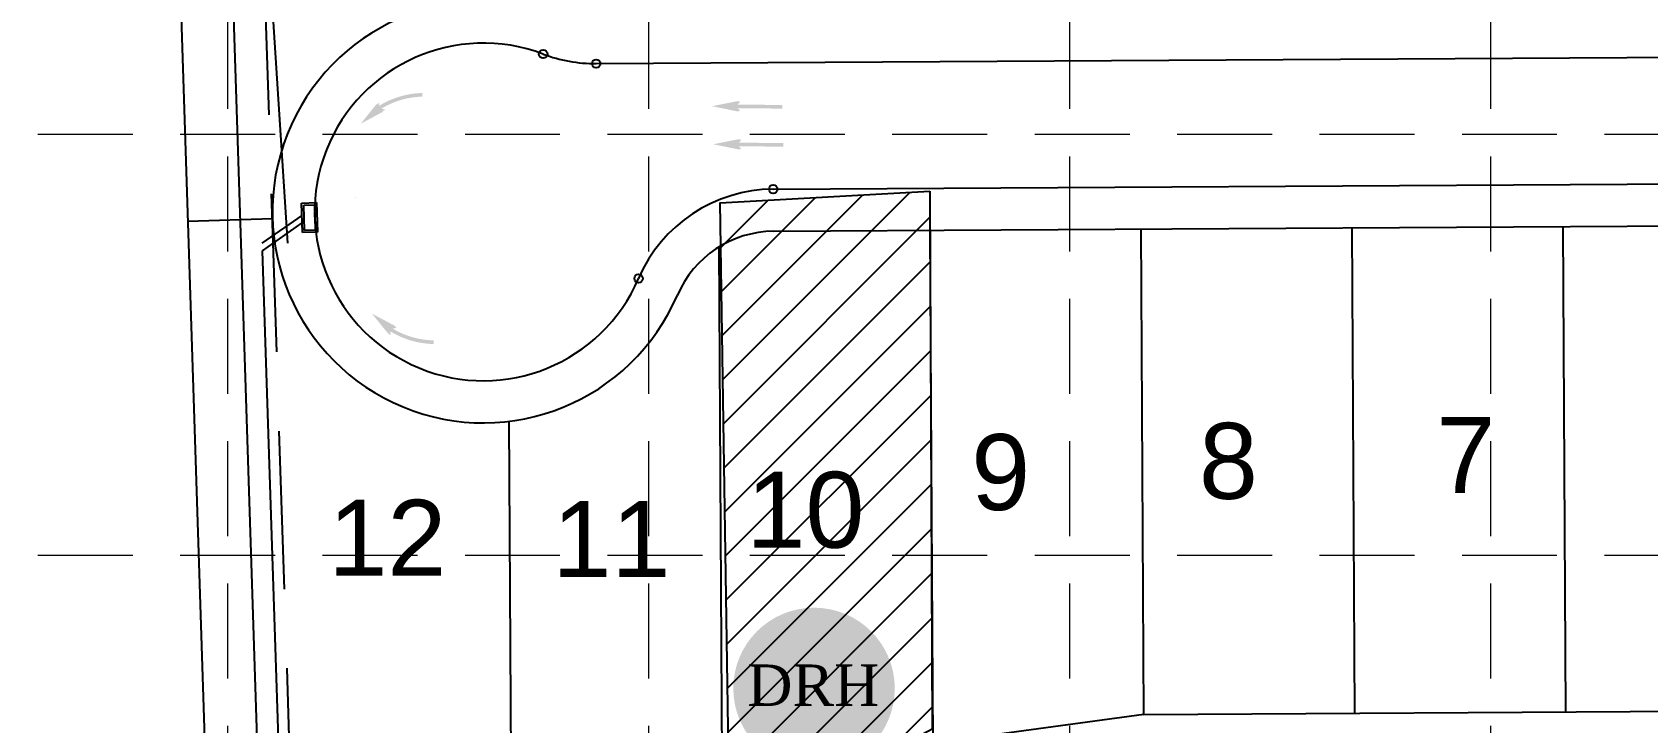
# Model space of a CAD drawing. Header units: inches. Extents: x -5337 to 1057, y 15227 to 19227.
# Drawn here: x -3782.2 to -3399.4, y 16389 to 16552.7 of the extents above; entities that cross this region are included whole.
import ezdxf
from ezdxf.enums import TextEntityAlignment as Align

# ---------------------------------------------------------------- set-up
doc = ezdxf.new("R2010")
doc.units = ezdxf.units.IN
doc.header["$LTSCALE"] = 150
doc.header["$MEASUREMENT"] = 0
doc.linetypes.add('DASHED2', pattern=[0.375, 0.25, -0.125])
doc.linetypes.add('HIDDEN', pattern=[0.375, 0.25, -0.125])
for name, color, linetype in [('1 LOT NUMBER', 7, 'Continuous'), ('BASE', 7, 'Continuous'), ('ESMT', 7, 'DASHED2'), ('grid', 7, 'HIDDEN'), ('LOTLINE', 7, 'Continuous'), ('PAVING', 7, 'Continuous'), ('ROW', 7, 'Continuous'), ('SODDED LOT', 2, 'Continuous'), ('STORM', 7, 'Continuous'), ('STORM INLET', 7, 'Continuous')]:
    doc.layers.add(name, color=color, linetype=linetype)
doc.styles.add('DRHorton', font='dutcheb.ttf')
doc.styles.get("Standard").update_dxf_attribs({"font": 'ARIAL.TTF', "height": 25})

# ---------------------------------------------------------------- blocks, each defined once
blk = doc.blocks.new('DRHorton')
h = blk.add_hatch(color=1)
h.paths.add_polyline_path([(78.69822540696084, 25.78470422915278, 1), (40.43404856909645, 25.78470422915278, 1)])
h.paths.add_polyline_path([(42.32948281545312, 17.90510793809595), (76.50029822822269, 17.90510793809595), (76.50029822822269, 34.86907338622756), (42.32948281545312, 34.86907338622756)], flags=24)
at = {"layer": 'BASE', "color": 176, "style": 'DRHorton'}
blk.add_text('DRH', height=9.814143575853077, dxfattribs=at).set_placement((59.39083912051757, 21.64263810623019), align=Align.CENTER)

msp = doc.modelspace()

# ---------------------------------------------------------------- hatches: boundary and pattern name
at = {"layer": 'PAVING', "linetype": 'Continuous', "lineweight": 30}
h = msp.add_hatch(color=256, dxfattribs=at)
edge = h.paths.add_edge_path()
edge.add_line((-3699.223219490717, 16533.75468019755), (-3704.369882230614, 16530.97486763341))
edge.add_line((-3704.36988223062, 16530.97486763342), (-3700.70985482064, 16535.526821026))
edge.add_line((-3700.709854820638, 16535.526821026), (-3700.710364656323, 16535.52767842173))
edge.add_ellipse((-3700.381435629608, 16535.63192450422), major_axis=(0.4290685543396991, 0.3598613283986491), ratio=0.2857142857142861, start_angle=-17.182672222222322, end_angle=124.7269333333333, ccw=False)
edge.add_line((-3699.941143107402, 16535.93950867956), (-3699.939207508607, 16535.93729314497))
edge.add_line((-3699.939207508605, 16535.93729314497), (-3700.026704712289, 16535.21121402438))
edge.add_line((-3700.026704712289, 16535.21121402438), (-3700.027996925273, 16535.22229416632))
edge.add_arc((-3689.278657368284, 16517.84884893837), 20.43000000000001, 91.33773703908412, 121.74600648352859, ccw=False)
edge.add_line((-3689.755612457024, 16538.27328069316), (-3689.735534939009, 16537.41351512036))
edge.add_arc((-3689.278657368284, 16517.84884893837), 19.57000000000003, 91.33773703908412, 121.4135425946397)
edge.add_line((-3699.478763781284, 16534.55042758123), (-3699.477660975346, 16534.55001842177))
edge.add_line((-3699.477660975346, 16534.55001842177), (-3698.669590231999, 16534.43888155233))
edge.add_line((-3698.669590231997, 16534.43888155233), (-3698.666952076799, 16534.43877621618))
edge.add_ellipse((-3699.056622183462, 16534.05968461851), major_axis=(0.4290685543396991, 0.3598613283986491), ratio=0.2857142857142861, start_angle=-125.83152777777792, end_angle=14.496719444444523, ccw=False)
edge.add_line((-3699.224442100953, 16533.74963077781), (-3699.224155001415, 16533.75350397136))
at = {"layer": 'PAVING'}
h = msp.add_hatch(color=256, dxfattribs=at)
edge = h.paths.add_edge_path()
edge.add_line((-3614.52018315382, 16534.1414095539), (-3615.056340613233, 16534.6455765091))
edge.add_line((-3615.056340613233, 16534.6455765091), (-3604.472208394691, 16534.57881124563))
edge.add_line((-3604.472208394693, 16534.57881124563), (-3604.465547177897, 16535.43875122504))
edge.add_line((-3604.465547177897, 16535.43875122505), (-3615.049476943223, 16535.5054215533))
edge.add_line((-3615.049476943223, 16535.50542155329), (-3614.496599461298, 16536.10932629742))
edge.add_line((-3614.496599461298, 16536.10932629742), (-3614.495087576372, 16536.11094320268))
edge.add_ellipse((-3615.036996676565, 16536.15439154646), major_axis=(0.5599890065984048, -0.003508915634783362), ratio=0.2857142857142855, start_angle=345.5032805555555, end_angle=485.8315277777779)
edge.add_line((-3615.364003609686, 16536.28616182324), (-3615.363368952154, 16536.28396884584))
edge.add_line((-3615.363368952154, 16536.28396884584), (-3621.100318184624, 16535.14083312596))
edge.add_line((-3621.100318184624, 16535.14083312596), (-3615.373381441847, 16533.96768329996))
edge.add_line((-3615.373381441847, 16533.96768329996), (-3615.374437222637, 16533.96898455186))
edge.add_ellipse((-3615.054606594382, 16534.09848327603), major_axis=(0.5599890065984048, -0.003508915634783362), ratio=0.2857142857142859, start_angle=235.2730666666667, end_angle=377.1826722222223)
edge.add_line((-3614.519314986321, 16534.14239710486), (-3614.520183153822, 16534.1414095539))
edge.add_line((-3614.52018315382, 16534.1414095539), (-3614.52018315382, 16534.1414095539))
edge.add_line((-3614.52018315382, 16534.1414095539), (-3614.52018315382, 16534.1414095539))
h = msp.add_hatch(color=256, dxfattribs=at)
edge = h.paths.add_edge_path()
edge.add_line((-3614.245551802493, 16525.12336476632), (-3614.781609293577, 16525.62753423808))
edge.add_line((-3614.781609293577, 16525.62753423808), (-3604.197779496582, 16525.56086139326))
edge.add_line((-3604.197779496584, 16525.56086139326), (-3604.191118279788, 16526.42080137267))
edge.add_line((-3604.19111827979, 16526.42080137267), (-3614.774948076785, 16526.48747421749))
edge.add_line((-3614.774948076785, 16526.48747421749), (-3614.221970626531, 16527.09138147817))
edge.add_line((-3614.22197062653, 16527.09138147817), (-3614.220552286166, 16527.09295903933))
edge.add_ellipse((-3614.762461386361, 16527.1364073831), major_axis=(0.5599890065984048, -0.003508915634783362), ratio=0.2857142857142855, start_angle=345.5032805555555, end_angle=485.8315277777779)
edge.add_line((-3615.08946831948, 16527.26817765988), (-3615.088540180728, 16527.2660290597))
edge.add_line((-3615.08854018073, 16527.26602905971), (-3620.825589381528, 16526.12289082326))
edge.add_line((-3620.825589381526, 16526.12289082327), (-3615.098950027179, 16524.94963347927))
edge.add_line((-3615.098950027181, 16524.94963347926), (-3615.099901932434, 16524.95100038849))
edge.add_ellipse((-3614.780071304178, 16525.08049911266), major_axis=(0.5599890065984048, -0.003508915634783362), ratio=0.2857142857142859, start_angle=235.2730666666667, end_angle=377.1826722222223)
edge.add_line((-3614.244779696115, 16525.12441294149), (-3614.245551802494, 16525.12336476632))
edge.add_line((-3614.245551802493, 16525.12336476632), (-3614.245551802493, 16525.12336476632))
edge.add_line((-3614.245551802493, 16525.12336476632), (-3614.245551802493, 16525.12336476632))
at = {"layer": 'PAVING', "linetype": 'Continuous', "lineweight": 30}
h = msp.add_hatch(color=256, dxfattribs=at)
edge = h.paths.add_edge_path()
edge.add_line((-3696.552730084257, 16483.23403587219), (-3701.713996308874, 16485.98623143367))
edge.add_line((-3701.713996308872, 16485.98623143367), (-3698.029974053807, 16481.45371217567))
edge.add_line((-3698.029974053808, 16481.45371217567), (-3698.030615369964, 16481.45320577045))
edge.add_ellipse((-3697.701137888978, 16481.35070630773), major_axis=(0.4309717810928165, -0.3575798147290839), ratio=0.285714285714286, start_angle=235.2730666666667, end_angle=377.1826722222223)
edge.add_line((-3697.259219657544, 16481.04546245971), (-3697.257287170878, 16481.04739471241))
edge.add_line((-3697.25728717088, 16481.0473947124), (-3697.348745754876, 16481.77314198757))
edge.add_line((-3697.348745754874, 16481.77314198757), (-3697.349877472236, 16481.76220606601))
edge.add_arc((-3686.692864839813, 16499.19243789903), 20.43000000000001, 238.5579804024073, 268.9662498468518)
edge.add_line((-3687.06145042874, 16478.76576310064), (-3687.045934730106, 16479.62562309372))
edge.add_arc((-3686.692864839813, 16499.19243789903), 19.57000000000002, 238.8904442912962, 268.9662498468518, ccw=False)
edge.add_line((-3696.80421667828, 16482.43697717725), (-3696.80292514836, 16482.43723309239))
edge.add_line((-3696.80292514836, 16482.43723309239), (-3695.995491420748, 16482.55279755714))
edge.add_line((-3695.995491420748, 16482.55279755715), (-3695.993008766523, 16482.55293408098))
edge.add_ellipse((-3696.384684681796, 16482.92995292513), major_axis=(0.4309717810928165, -0.3575798147290839), ratio=0.2857142857142857, start_angle=345.5032805555555, end_angle=485.8315277777779)
edge.add_line((-3696.554147243887, 16483.23911202411), (-3696.553839595075, 16483.23524041263))
at = {"layer": 'SODDED LOT'}
h = msp.add_hatch(dxfattribs=at)
h.set_pattern_fill('ANSI31', color=256, scale=60, style=0)
h.set_pattern_definition([(45, (0, 0), (-5.303300858899106, 5.303300858899107), [])])
h.paths.add_polyline_path([(-3569.525572055869, 16515.01730579459), (-3568.935062294147, 16387.44925268734), (-3616.887050460846, 16361.8483795486), (-3619.220273871906, 16512.25023333199)])

# ---------------------------------------------------------------- linework, layer by layer
at = {"layer": 'BASE', "color": 170, "lineweight": 40}
msp.add_line((-3705.614361255413, 16513.47178673597), (-3705.614361255413, 16513.47178673597), dxfattribs=at)
msp.add_line((-3705.614361255413, 16513.47178673597), (-3705.614361255413, 16513.47178673597), dxfattribs=at)
at = {"layer": 'ESMT'}
msp.add_line((-3731.028769380498, 16683.03075657423), (-3721.065760571813, 16376.03795582997), dxfattribs=at)
at = {"layer": 'grid', "color": 252, "linetype": 'HIDDEN', "lineweight": 0, "ltscale": 0.6}
for p, q in [((-3735.893858640675, 19121.98416579754), (-3735.893858640675, 15630.29360565876)), ((-3636.143858640666, 19121.98416579754), (-3636.143858640666, 15630.29360565876)), ((-3536.393858640657, 19121.98416579754), (-3536.393858640658, 15630.29360565876)), ((-3436.643858640648, 19121.98416579754), (-3436.643858640648, 15630.29360565876)), ((-5232.143858640806, 16528.48416579732), (952.3561413597372, 16528.48416579732)), ((-5232.143858640806, 16428.73416579731), (952.3561413597372, 16428.73416579731))]:
    msp.add_line(p, q, dxfattribs=at)
at = {"layer": 'LOTLINE'}
for p, q in [((-3751.140727877522, 16685.63705279185), (-3740.189151150527, 16348.18778426813)), ((-3725.246996842616, 16508.457370263), (-3745.369334083034, 16507.80427303218)), ((-3518.764331742204, 16390.99543953352), (-3519.439107804827, 16505.99345985266)), ((-3468.76515196065, 16391.2887782857), (-3469.439958609139, 16506.28681666161)), ((-3418.766001916643, 16391.58222909395), (-3419.440808565132, 16506.58026746986)), ((-3568.7252288664, 16384.18468022028), (-3569.438247189271, 16505.70009857714)), ((-3618.586865129895, 16360.45749016928), (-3619.416239333954, 16501.80274043369)), ((-3668.527663483675, 16350.22141854319), (-3669.174468560244, 16460.45251192905)), ((-3518.764304521215, 16390.99542744578), (-3368.766949324408, 16391.87557741731)), ((-3518.764331742204, 16390.99543953352), (-3568.7252288664, 16384.18468022028))]:
    msp.add_line(p, q, dxfattribs=at)
at = {"layer": 'PAVING'}
for p, q in [((-3648.55337749337, 16545.23655817374), (-3335.874123124837, 16547.0712956638)), ((-3746.020592232182, 16527.87235734442), (-3746.020615043813, 16527.872408317)), ((-3606.605805960848, 16515.48217004133), (-3335.782426691032, 16517.07130215557))]:
    msp.add_line(p, q, dxfattribs=at)
for centre in [(-3661.132216404403, 16547.49610687678), (-3648.553349138765, 16545.23654236852), (-3606.605795578607, 16515.48213887348), (-3638.519494249027, 16494.29453945383)]:
    msp.add_circle(centre, 1, dxfattribs=at)
for centre, radius, start, end in [((-3675.273350255215, 16510.07915438979), 40, 69.29672294650388, 336.758014613256), ((-3648.758722992616, 16580.23593981448), 35, 249.2967229465039, 270.3362035020978), ((-3606.359869602262, 16480.48300287823), 35, 90.40258961327709, 156.7580146132561)]:
    msp.add_arc(centre, radius, start, end, dxfattribs=at)
at = {"layer": 'ROW'}
msp.add_line((-3606.506529525181, 16505.48260149267), (-3335.723755013112, 16507.07141166246), dxfattribs=at)
for centre, radius, start, end in [((-3675.273350255215, 16510.07915438979), 50, 69.29672294650388, 336.758014613256), ((-3606.359869602262, 16480.48300287823), 25, 90.33619239096801, 156.7580146132561)]:
    msp.add_arc(centre, radius, start, end, dxfattribs=at)
at = {"layer": 'SODDED LOT'}
msp.add_lwpolyline([(-3569.525572055869, 16515.01730579459), (-3568.935062294147, 16387.44925268734), (-3616.887050460846, 16361.8483795486), (-3619.220273871906, 16512.25023333199)], close=True, dxfattribs=at)
at = {"layer": 'STORM', "color": 5}
for p, q in [((-3728.323419402604, 16368.44930564498), (-3742.404557604093, 16802.335483173)), ((-3721.634728197278, 16502.63930744407), (-3733.748756490439, 16689.76934031021)), ((-3727.675726750977, 16502.63932127119), (-3718.268989341104, 16509.25425427096)), ((-3727.617542920176, 16500.84648610838), (-3718.211386186176, 16507.4610107655)), ((-3723.393228494855, 16370.68146593118), (-3727.617542920176, 16500.84648610838))]:
    msp.add_line(p, q, dxfattribs=at)
at = {"layer": 'STORM INLET', "color": 5}
for p, q in [((-3718.363099199631, 16512.18398780857), (-3714.864611699233, 16512.29606478906)), ((-3718.138363044558, 16505.18772768543), (-3718.363099199631, 16512.18398780857)), ((-3717.84735636543, 16511.70001350246), (-3715.348383552122, 16511.78022701966)), ((-3717.654781062094, 16505.70316054841), (-3717.84735636543, 16511.70001350246)), ((-3715.348383552122, 16511.78022701966), (-3715.156205605545, 16505.78326403104)), ((-3714.864611699233, 16512.29606478906), (-3714.640275417478, 16505.2997945997)), ((-3714.640275417478, 16505.2997945997), (-3718.138363044558, 16505.18772768543)), ((-3715.156205605545, 16505.78326403104), (-3717.654781062094, 16505.70316054841))]:
    msp.add_line(p, q, dxfattribs=at)

# ---------------------------------------------------------------- block references
at = {"layer": 'grid', "zscale": 1.213134165493395}
msp.add_blockref('DRHorton', (-3656.506233494267, 16371.35528906407), dxfattribs=at)

# ---------------------------------------------------------------- texts
at = {"layer": '1 LOT NUMBER'}
for s, p in [('8', (-3505.742676736761, 16451.07335121764)), ('7', (-3449.498540756662, 16452.43539918011)), ('9', (-3559.696050230363, 16448.4104396457)), ('10', (-3612.963423417754, 16439.4817072656)), ('12', (-3712.02745789564, 16432.85250919249)), ('11', (-3658.942316704361, 16432.55333308693))]:
    msp.add_text(s, height=18, dxfattribs=at).set_placement(p, align=Align.MIDDLE_LEFT)

doc.saveas('drawing.dxf')
